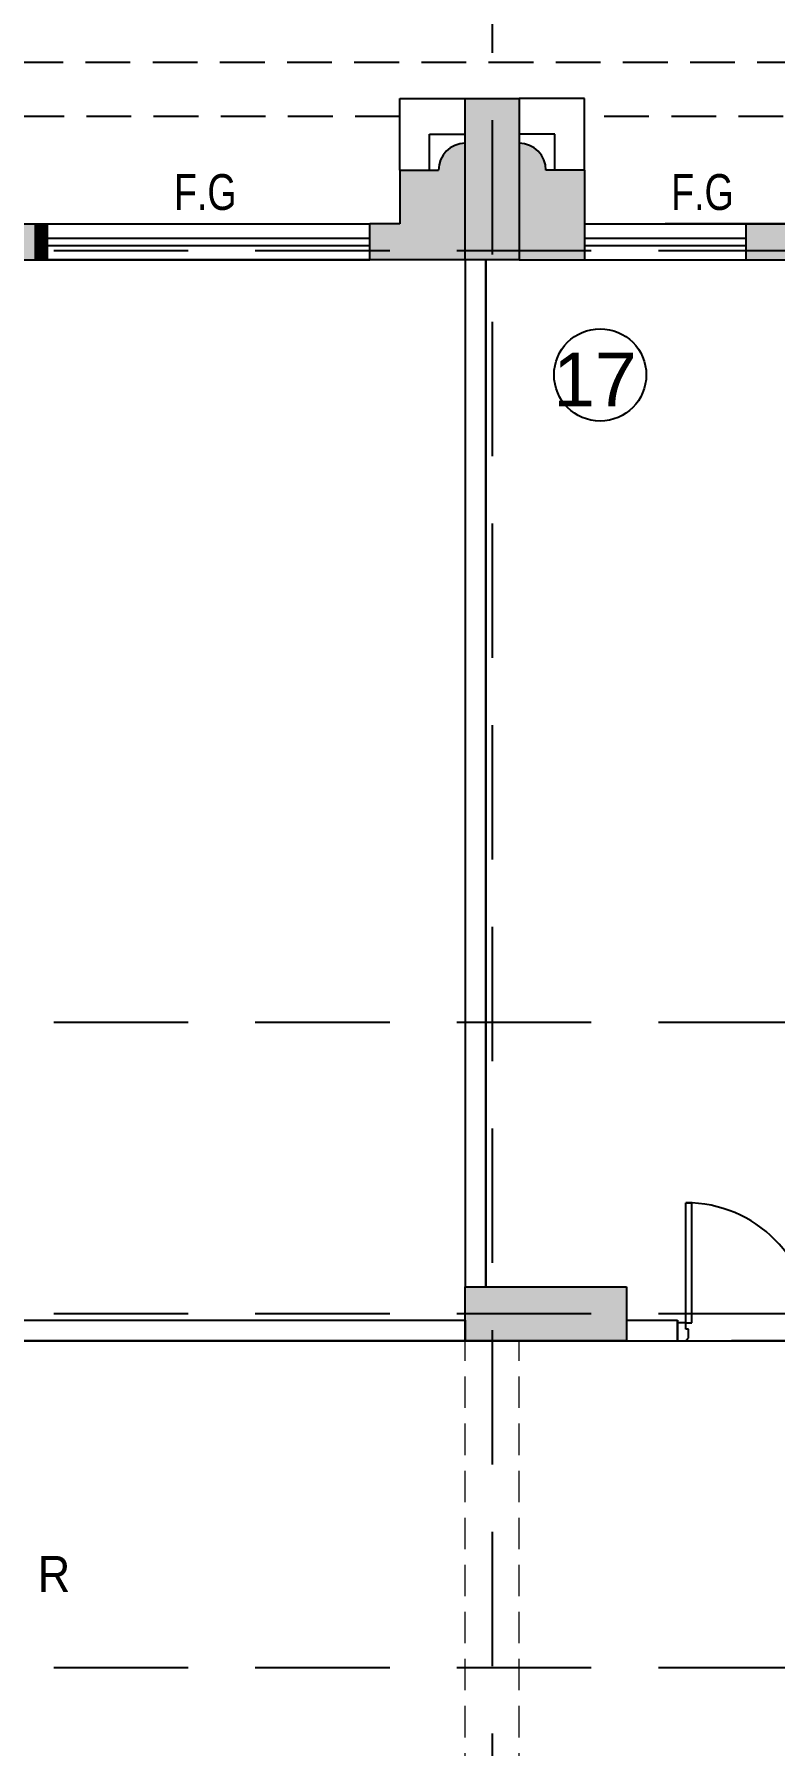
# Model space of a CAD drawing. Extents: x 11598203 to 11995143, y -3849975 to -3698974.
# Drawn here: x 11967593 to 11971727, y -3768511 to -3758963 of the extents above; entities that cross this region are included whole.
import ezdxf

# ---------------------------------------------------------------- set-up
doc = ezdxf.new("R2010")
doc.units = 0
doc.header["$MEASUREMENT"] = 0
doc.linetypes.add('DASHED', pattern=[0.75, 0.5, -0.25])
doc.linetypes.add('HIDDEN', pattern=[0.375, 0.25, -0.125])
doc.layers.get('0').update_dxf_attribs({"linetype": 'CONTINUOUS'})
for name, color, linetype in [('BEAM', 8, 'CONTINUOUS'), ('GRID LINES', 9, 'CONTINUOUS'), ('HATCH', 7, 'CONTINUOUS'), ('HS', 7, 'CONTINUOUS'), ('SECTION', 8, 'CONTINUOUS')]:
    doc.layers.add(name, color=color, linetype=linetype)
doc.styles.add('ARIAL', font='arial.ttf', dxfattribs={"width": 0.75})
doc.styles.get("Standard").update_dxf_attribs({"font": 'arial.ttf'})

# ---------------------------------------------------------------- blocks, each defined once
blk = doc.blocks.new('8TH FLOOR')
at = {"ltscale": 500}
for points in [[(-9564.999999688938, 49450.0008694143), (-9779.999999687076, 49450.00086941477, 0.4142135623743523), (-9929.999999685213, 49600.00086941477), (-9929.999999685213, 48949.99999993294), (-9329.999999985099, 48949.99999993248), (-9329.999999985099, 49149.99999993248), (-9564.999999687076, 49149.99999993294)], [(-6929.999999688938, 49600.00086941477, 0.4142135623842939), (-7079.999999688938, 49450.00086941477), (-7294.999999692664, 49450.00086941477), (-7294.999999692664, 49149.99999993248), (-7462.872535774484, 49149.99999993248), (-7462.872535774484, 48949.99999993248), (-6929.999999685213, 48949.99999993201)], [(-6264.999999692664, 49149.99999993201), (-6264.999999690801, 49450.0008694143), (-6479.999999690801, 49450.00086941477, 0.4142135623681792), (-6629.999999688938, 49600.00086941477), (-6629.999999688938, 48949.99999993201), (-6264.999999692664, 48949.99999993201)], [(-5364.999999692664, 49069.99999993294), (-5364.999999692664, 49149.99999993201), (-4981.50503981486, 49149.99999993201), (-4981.50503981486, 49069.99999993248), (-4981.50503981486, 49029.99999993294), (-4981.50503981486, 48949.99999993294), (-5364.999999692664, 48949.99999993294), (-5364.999999692664, 49029.99999993341)]]:
    blk.add_hatch(color=8, dxfattribs=at).paths.add_polyline_path(points)
at = {"layer": 'HATCH', "ltscale": 500}
h = blk.add_hatch(color=32, dxfattribs=at)
h.dxf.hatch_style = 1
h.paths.add_polyline_path([(-44309.99999993667, 10129.99999998417), (-44009.99999964237, 10129.99999998417), (-44009.99999964237, 9229.999999986961), (-44309.99999993667, 9229.999999986961)])
h.paths.add_polyline_path([(-6929.999999688938, 6229.99999998929), (-6629.999999688938, 6229.99999998929), (-6629.999999688938, 5251.73913045926), (-6929.999999688938, 5251.73913045926)])
h.paths.add_polyline_path([(-899.9999996982515, 6264.99999998929), (1.862645149230957e-09, 6264.99999998929), (1.862645149230957e-09, 5964.999999990221), (-899.9999996982515, 5964.999999990221)])
h.paths.add_polyline_path([(-31623.74347890913, -10479.99999998743), (-31023.74347890913, -10479.99999998743), (-31023.74347890913, -10779.9999999865), (-31623.74347890913, -10779.9999999865)])
h.paths.add_polyline_path([(-36804.99999965169, -13009.9999999837), (-36054.99999964982, -13009.9999999837), (-36054.99999964982, -13309.99999998324), (-36804.99999965169, -13309.99999998324)])
h.paths.add_polyline_path([(-26484.99999966472, 199.9999999990687), (-26184.99999996461, 199.9999999990687), (-26184.99999996461, -700.0008696326986), (-26484.99999966472, -700.0008696326986)])
h.paths.add_polyline_path([(-36354.99999994971, -17734.99913034542), (-36054.99999964982, -17734.99913034542), (-36054.99999964982, -18484.99999997485), (-36354.99999994971, -18484.99999997485)])
h.paths.add_polyline_path([(-4099.999999992549, 199.9999999995343), (-3499.999999992549, 200), (-3499.999999992549, -100), (-4099.999999992549, -100.0000000004657)])
h.paths.add_polyline_path([(-47739.99999963492, 18319.99999997579), (-46989.99999963678, 18319.99999997579), (-46989.99999963678, 18019.99999997439), (-47739.99999963492, 18019.99999997439)])
h.paths.add_polyline_path([(-47739.99999963492, 14789.99999997998), (-46839.99999963678, 14789.99999997998), (-46839.99999963678, 14489.99999997905), (-47739.99999963492, 14489.99999997905)])
h.paths.add_polyline_path([(-10758.26086936891, 299.9999999981374), (-9929.999999687076, 299.9999999981374), (-9929.999999687076, -9.313225746154785e-10), (-10758.26086936891, -9.313225746154785e-10)])
h.paths.add_polyline_path([(-36804.99999965169, -7679.999999991152), (-36054.99999964982, -7679.999999991152), (-36054.99999964982, -7979.999999990687), (-36804.99999965169, -7979.999999990687)])
h.paths.add_polyline_path([(-34514.99999965541, 900.0008696289733), (-34214.99999965355, 900.0008696289733), (-34214.99999965355, -9.313225746154785e-10), (-34514.99999965541, -9.313225746154785e-10)])
h.paths.add_polyline_path([(-40684.99999994412, 750.0008696299046), (-40384.99999964423, 750.0008696299046), (-40384.99999964423, -9.313225746154785e-10), (-40684.99999994412, -9.313225746154785e-10)])
h.paths.add_polyline_path([(-41009.99999964423, -25.00000000093132), (-40709.9999996461, -25.00000000093132), (-40709.9999996461, -775.0008696322329), (-41009.99999964423, -775.0008696322329)])
h.paths.add_polyline_path([(-47739.99999963492, 29189.99999996088), (-46989.99999963678, 29189.99999996088), (-46989.99999963678, 28889.99999995949), (-47739.99999963492, 28889.99999995949)])
h.paths.add_polyline_path([(-899.9999997001141, 29189.99999995902), (0, 29189.99999995902), (0, 28889.99999996042), (-899.9999997001141, 28889.99999996042)])
h.paths.add_polyline_path([(-47839.99999963678, 10129.99999998417), (-47539.99999993294, 10129.99999998417), (-47539.99999993294, 9229.99999998603), (-47839.99999963678, 9229.99999998603)])
h.paths.add_polyline_path([(-41009.99999964423, 750.0008696299046), (-40709.9999996461, 750.0008696299046), (-40709.9999996461, -9.313225746154785e-10), (-41009.99999964423, -9.313225746154785e-10)])
h.paths.add_polyline_path([(-999.9999999944121, 42919.99999993807), (-699.9999996963888, 42919.99999993807), (-699.9999996963888, 43898.26086947182), (-999.9999999944121, 43898.26086947182)])
h.paths.add_polyline_path([(-47739.99999963492, 21919.9999999702), (-46989.99999963678, 21919.9999999702), (-46989.99999963678, 21619.99999996973), (-47739.99999963492, 21619.99999996973)])
h.paths.add_polyline_path([(-19284.99999967404, 199.9999999990687), (-18984.9999996759, 199.9999999990687), (-18984.9999996759, -700.0008696326986), (-19284.99999967404, -700.0008696326986)])
h.paths.add_polyline_path([(-899.9999996982515, 49149.99999993155), (1.862645149230957e-09, 49149.99999993155), (1.862645149230957e-09, 48849.99999993294), (-899.9999996982515, 48849.99999993294)])
h.paths.add_polyline_path([(-899.9999997001141, 32789.9999999539), (0, 32789.9999999539), (0, 32489.9999999539), (-899.9999997001141, 32489.9999999539)])
h.paths.add_polyline_path([(-47739.99999963492, 25519.99999996601), (-46989.99999963678, 25519.99999996601), (-46989.99999963678, 25219.99999996461), (-47739.99999963492, 25219.99999996461)])
h.paths.add_polyline_path([(-15684.99999997579, 6229.999999991152), (-15384.99999967776, 6229.999999991152), (-15384.99999967776, 5329.999130359385), (-15684.99999997579, 5329.999130359385)])
h.paths.add_polyline_path([(-899.9999996982515, 25519.99999996414), (1.862645149230957e-09, 25519.99999996414), (1.862645149230957e-09, 25219.99999996461), (-899.9999996982515, 25219.99999996461)])
h.paths.add_polyline_path([(-39509.99999964796, -13009.9999999837), (-38759.99999964796, -13009.9999999837), (-38759.99999964796, -13309.99999998324), (-39509.99999964796, -13309.99999998324)])
h.paths.add_polyline_path([(-42694.99999964237, 39919.99999994319), (-42394.99999994226, 39919.99999994319), (-42394.99999994226, 39319.99913031235), (-42694.99999964237, 39319.99913031235)])
h.paths.add_polyline_path([(-47739.99999959394, 39919.99999994319), (-46839.99999963678, 39919.99999994319), (-46839.99999963678, 39619.99999994365), (-47739.99999959394, 39619.99999994365)])
h.paths.add_polyline_path([(-899.9999996963888, 39919.99999994319), (-99.99999999813735, 39919.99999994319), (-99.99999999813735, 39619.99999994319), (-899.9999996963888, 39619.99999994319)])
h.paths.add_polyline_path([(-4099.999999992549, 11189.99999998277), (-3401.09994309023, 11189.99999998277), (-3401.09994309023, 10889.99999998463), (-4099.999999992549, 10889.99999998463)])
h.paths.add_polyline_path([(-31623.74347890913, -7729.999999990687), (-31023.74347890913, -7729.999999990687), (-31023.74347890913, -8029.999999990221), (-31623.74347890913, -8029.999999990221)])
h.paths.add_polyline_path([(-44759.99999963865, -18184.99999997532), (-44009.99999964237, -18184.99999997532), (-44009.99999964237, -18484.99999997485), (-44759.99999963865, -18484.99999997485)])
h.paths.add_polyline_path([(-6929.999999690801, 299.9999999981374), (-6101.739130310714, 299.9999999981374), (-6101.739130310714, -9.313225746154785e-10), (-6929.999999690801, -9.313225746154785e-10)])
h.paths.add_polyline_path([(-899.9999996982515, 18319.99999997392), (1.862645149230957e-09, 18319.99999997392), (1.862645149230957e-09, 18019.99999997439), (-899.9999996982515, 18019.99999997439)])
h.paths.add_polyline_path([(-48040.00086926669, -18184.99999997532), (-47289.99999993481, -18184.99999997532), (-47289.99999993481, -18484.99999997485), (-48040.00086926669, -18484.99999997485)])
h.paths.add_polyline_path([(-42694.99999964237, 43520.00086956983), (-42394.99999994226, 43520.00086956983), (-42394.99999994226, 42919.99999993946), (-42694.99999964237, 42919.99999993946)])
h.paths.add_polyline_path([(-39509.99999964796, -10529.99999998696), (-38759.99999964796, -10529.99999998696), (-38759.99999964796, -10829.9999999865), (-39509.99999964796, -10829.9999999865)])
h.paths.add_polyline_path([(-42369.99999934621, 43520.00086956983), (-42069.99999964237, 43520.00086956983), (-42069.99999964237, 42919.99999993946), (-42369.99999934621, 42919.99999993946)])
h.paths.add_polyline_path([(-39509.99999964796, -7679.999999991152), (-38759.99999964796, -7679.999999991152), (-38759.99999964796, -7979.999999990687), (-39509.99999964796, -7979.999999990687)])
h.paths.add_polyline_path([(-46359.99999963865, 43820.00086941989), (-46059.99999993853, 43820.00086941989), (-46059.99999993853, 42919.99999993807), (-46359.99999963865, 42919.99999993807)])
h.paths.add_polyline_path([(-899.9999997038394, 299.9999999981374), (0, 299.9999999981374), (0, -4.656612873077393e-10), (-899.9999997038394, -4.656612873077393e-10)])
h.paths.add_polyline_path([(-28249.9999999553, 51450.00086941058), (-27950.00000025518, 51450.00086941058), (-27950.00000025518, 50549.99999992875), (-28249.9999999553, 50549.99999992875)])
h.paths.add_polyline_path([(-22219.99999996834, 51450.00086941198), (-21920.00000026822, 51450.00086941198), (-21920.00000026822, 50549.99999993015), (-22219.99999996834, 50549.99999993015)])
h.paths.add_polyline_path([(-44309.99999993667, 750.0008696299046), (-44009.99999964237, 750.0008696299046), (-44009.99999964237, -9.313225746154785e-10), (-44309.99999993667, -9.313225746154785e-10)])
h.paths.add_polyline_path([(-42369.99999934621, 39919.99999994319), (-42069.99999964237, 39919.99999994319), (-42069.99999964237, 39319.99913031235), (-42369.99999934621, 39319.99913031235)])
h.paths.add_polyline_path([(-31549.99999965541, 51450.00086941151), (-31249.9999999553, 51450.00086941151), (-31249.9999999553, 50549.99999992969), (-31549.99999965541, 50549.99999992969)])
h.paths.add_polyline_path([(-46359.99999963865, 49700.00086941384), (-46059.99999993481, 49700.00086941384), (-46059.99999993481, 48949.99999993155), (-46359.99999963865, 48949.99999993155)])
h.paths.add_polyline_path([(-42694.99999964237, 36319.99999994878), (-42394.99999994226, 36319.99999994878), (-42394.99999994226, 35719.99913031748), (-42694.99999964237, 35719.99913031748)])
h.paths.add_polyline_path([(-42369.99999934621, 35719.99913031748), (-42069.99999964237, 35719.99913031748), (-42069.99999964237, 36319.99999994785), (-42369.99999934621, 36319.99999994785)])
h.paths.add_polyline_path([(-44309.99999993667, 15239.99999997811), (-44009.99999964237, 15239.99999997811), (-44009.99999964237, 14489.99999997998), (-44309.99999993667, 14489.99999997998)])
h.paths.add_polyline_path([(-42694.99999964237, 49700.00086941384), (-42394.99999993853, 49700.00086941384), (-42394.99999993853, 48949.99999993155), (-42694.99999964237, 48949.99999993155)])
h.paths.add_polyline_path([(-44760.00086956844, -25.00000000093132), (-44009.99999964237, -25.00000000093132), (-44009.99999964237, -325.0000000004657), (-44760.00086956844, -325.0000000004657)])
h.paths.add_polyline_path([(-15684.99999997765, 199.9999999990687), (-15384.99999967963, 199.9999999990687), (-15384.99999967963, -700.0008696326986), (-15684.99999997765, -700.0008696326986)])
h.paths.add_polyline_path([(-39509.99999964796, -5199.999999994412), (-38759.99999964796, -5199.999999994412), (-38759.99999964796, -5499.999999993946), (-39509.99999964796, -5499.999999993946)])
h.paths.add_polyline_path([(-44309.99999993667, 6229.999999989755), (-44009.99999964237, 6229.999999989755), (-44009.99999964237, 5479.999130359851), (-44309.99999993667, 5479.999130359851)])
h.paths.add_polyline_path([(-36354.99999994971, -25.00000000093132), (-36054.99999964982, -25.00000000093132), (-36054.99999964982, -775.0008696322329), (-36354.99999994971, -775.0008696322329)])
h.paths.add_polyline_path([(-22884.99999967031, 199.9999999990687), (-22584.99999967031, 199.9999999990687), (-22584.99999967031, -700.0008696326986), (-22884.99999967031, -700.0008696326986)])
h.paths.add_polyline_path([(-899.9999997001141, 36319.99999994785), (1.862645149230957e-09, 36319.99999994785), (1.862645149230957e-09, 36019.99999994831), (-899.9999997001141, 36019.99999994831)])
h.paths.add_polyline_path([(-47739.99999963492, 32789.99999995483), (-46989.99999963678, 32789.99999995483), (-46989.99999963678, 32489.99999995437), (-47739.99999963492, 32489.99999995437)])
h.paths.add_polyline_path([(-6929.999999690801, -25.00000000093132), (-6329.999130060896, -25.00000000093132), (-6329.999130060896, -325.0000000004657), (-6929.999999690801, -325.0000000004657)])
h.paths.add_polyline_path([(-41009.99999964423, -17734.99913034542), (-40709.9999996461, -17734.99913034542), (-40709.9999996461, -18484.99999997485), (-41009.99999964423, -18484.99999997485)])
h.paths.add_polyline_path([(-36804.99999965169, -5199.999999994412), (-36054.99999964982, -5199.999999994412), (-36054.99999964982, -5499.999999993015), (-36804.99999965169, -5499.999999993015)])
h.paths.add_polyline_path([(-48015.00043445081, -25.00000000093132), (-47264.99956511892, -25.00000000093132), (-47264.99956511892, -325.0000000004657), (-48015.00043445081, -325.0000000004657)])
h.paths.add_polyline_path([(-10530.000869615, -25.00000000093132), (-9929.999999687076, -25.00000000093132), (-9929.999999687076, -325.0000000004657), (-10530.000869615, -325.0000000004657)])
h.paths.add_polyline_path([(-46839.99999963678, 36319.99999994878), (-47739.99999929406, 36319.99999994878), (-47739.99999929406, 36019.99999994971), (-46839.99999963678, 36019.99999994971)])
h.paths.add_polyline_path([(-34514.99999965541, 6229.999999991152), (-34214.99999965169, 6229.999999991152), (-34214.99999965169, 5329.999130359851), (-34514.99999965541, 5329.999130359851)])
h.paths.add_polyline_path([(-30084.999999661, 199.9999999990687), (-29784.99999965914, 199.9999999990687), (-29784.99999965914, -700.0008696326986), (-30084.999999661, -700.0008696326986)])
h.paths.add_polyline_path([(-36804.99999965169, -10529.99999998696), (-36054.99999964982, -10529.99999998696), (-36054.99999964982, -10829.9999999865), (-36804.99999965169, -10829.9999999865)])
h.paths.add_polyline_path([(-10229.99999998137, 6229.99999998929), (-9929.999999685213, 6229.99999998929), (-9929.999999685213, 5329.999130359385), (-10229.99999998137, 5329.999130359385)])
h.paths.add_polyline_path([(-899.9999997001141, 14789.99999997811), (0, 14789.99999997811), (0, 14489.99999997905), (-899.9999997001141, 14489.99999997905)])
h.paths.add_polyline_path([(-899.9999996982515, 9529.999999985565), (78.26086968556046, 9529.999999985565), (78.26086968556046, 9229.99999998603), (-899.9999996982515, 9229.99999998603)])
h.paths.add_polyline_path([(-39939.99999964423, 49850.00086956192), (-39639.99999964796, 49850.00086956192), (-39639.99999964796, 48949.99999993155), (-39939.99999964423, 48949.99999993155)])
edge = h.paths.add_edge_path()
edge.add_line((-19434.99999996834, 49850.00086941803), (-19434.99999996834, 48949.99999993201))
edge.add_line((-6929.999999690801, 9229.99999998603), (-5951.739130010828, 9229.99999998603))
edge.add_line((-41009.99999964423, 15239.99999997811), (-41009.99999964423, 14489.99999997905))
edge.add_line((-19134.99999967404, 42919.99999993946), (-19134.99999967217, 43820.00086941989))
edge.add_line((-40709.9999996461, 5479.999130359851), (-40709.9999996461, 6229.999999989755))
edge.add_line((-40684.99999994412, 6229.999999989755), (-40684.99999994412, 5479.999130359851))
h.paths.add_polyline_path([(-22219.99999967217, 9529.999999986496), (-21319.99913033843, 9529.999999986496), (-21319.99913033843, 9229.99999998603), (-22219.99999967217, 9229.99999998603)])
h.paths.add_polyline_path([(-37579.99999994598, 10129.99999998417), (-37279.99999964982, 10129.99999998417), (-37279.99999964982, 9230.000000179745), (-37579.99999994598, 9230.000000179745)])
h.paths.add_polyline_path([(-40684.99999994412, 9979.999999985565), (-40384.99999964423, 9979.999999985565), (-40384.99999964423, 9229.99999998603), (-40684.99999994412, 9229.99999998603)])
h.paths.add_polyline_path([(-40684.99999994412, 6229.999999989755), (-40384.99999964423, 6229.999999989755), (-40384.99999964423, 5479.999130359851), (-40684.99999994412, 5479.999130359851)])
h.paths.add_polyline_path([(-32228.26086933725, 9529.999999985565), (-31249.99999995343, 9529.999999985565), (-31249.99999995343, 9229.99999998603), (-32228.26086933725, 9229.99999998603)])
h.paths.add_polyline_path([(-30424.13043435104, 6229.999999990687), (-29445.86956496723, 6229.999999990687), (-29445.86956496723, 5929.999999990221), (-30424.13043435104, 5929.999999990221)])
h.paths.add_polyline_path([(-16860.00086900964, 9529.999999985565), (-15959.9999996759, 9529.999999985565), (-15959.9999996759, 9229.99999998603), (-16860.00086900964, 9229.99999998603)])
h.paths.add_polyline_path([(-28249.99999995902, 9529.999999986496), (-27271.73913027905, 9529.999999986496), (-27271.73913027905, 9229.99999998603), (-28249.99999995902, 9229.99999998603)])
h.paths.add_polyline_path([(-10830.00086931512, 9529.999999985565), (-9929.999999685213, 9529.999999985565), (-9929.999999685213, 9229.99999998603), (-10830.00086931512, 9229.99999998603)])
h.paths.add_polyline_path([(-41009.99999964423, 9979.999999985565), (-40709.9999996461, 9979.999999985565), (-40709.9999996461, 9229.99999998603), (-41009.99999964423, 9229.99999998603)])
h.paths.add_polyline_path([(-41009.99999964423, 6229.999999989755), (-40709.9999996461, 6229.999999989755), (-40709.9999996461, 5479.999130359851), (-41009.99999964423, 5479.999130359851)])
h.paths.add_polyline_path([(-16860.00086900964, 36319.99999994785), (-15959.9999996759, 36319.99999994785), (-15959.9999996759, 36019.99999994878), (-16860.00086900964, 36019.99999994878)], flags=16)
h.paths.add_polyline_path([(-22219.99999967217, 43520.00086956937), (-21919.99999967031, 43520.00086956937), (-21919.99999967031, 42919.9999999404), (-22219.99999967217, 42919.9999999404)], flags=16)
h.paths.add_polyline_path([(-22219.99999967217, 29189.99999995902), (-21319.99913033657, 29189.99999995902), (-21319.99913033657, 28889.99999995949), (-22219.99999967217, 28889.99999995949)], flags=16)
h.paths.add_polyline_path([(-25449.99999966286, 45379.9999999362), (-24849.99913003296, 45379.9999999362), (-24849.99913003296, 45079.99999993667), (-25449.99999966286, 45079.99999993667)], flags=16)
h.paths.add_polyline_path([(-25449.999999661, 43219.99999993946), (-24849.99913003296, 43219.99999993946), (-24849.99913003296, 42919.99999993993), (-25449.999999661, 42919.99999993993)], flags=16)
h.paths.add_polyline_path([(-16860.00086901151, 14789.99999997811), (-15959.9999996759, 14789.99999997811), (-15959.9999996759, 14489.99999997998), (-16860.00086901151, 14489.99999997998)], flags=16)
h.paths.add_polyline_path([(-41009.99999964423, 15239.99999997811), (-40709.9999996461, 15239.99999997811), (-40709.9999996461, 14489.99999997905), (-41009.99999964423, 14489.99999997905)], flags=16)
h.paths.add_polyline_path([(-31249.99999994598, 25219.99999994226), (-32150.00086928345, 25219.99999994226), (-32150.00086928345, 25519.99999996321), (-31249.99999994598, 25519.99999996321)], flags=16)
h.paths.add_polyline_path([(-38180.00086927973, 18319.99999997392), (-37279.99999965169, 18319.99999997392), (-37279.99999965169, 18019.99999997439), (-38180.00086927973, 18019.99999997439)], flags=16)
h.paths.add_polyline_path([(-31549.99999965355, 15089.99999997765), (-31249.99999995716, 15089.99999997765), (-31249.99999995716, 14189.99999997951), (-31549.99999965355, 14189.99999997951)], flags=16)
h.paths.add_polyline_path([(-38180.00086927973, 14789.99999997811), (-37279.99999965169, 14789.99999997811), (-37279.99999965169, 14489.99999997905), (-38180.00086927973, 14489.99999997905)], flags=16)
h.paths.add_polyline_path([(-22219.99999967217, 18319.99999997392), (-21319.99913033843, 18319.99999997392), (-21319.99913033843, 18019.99999997439), (-22219.99999967217, 18019.99999997439)], flags=16)
h.paths.add_polyline_path([(-40684.99999994412, 15239.99999997811), (-40384.99999964423, 15239.99999997811), (-40384.99999964423, 14489.99999997905), (-40684.99999994412, 14489.99999997905)], flags=16)
h.paths.add_polyline_path([(-38180.00086927973, 21919.99999996927), (-37279.99999965169, 21919.99999996927), (-37279.99999965169, 21619.99999996973), (-38180.00086927973, 21619.99999996973)], flags=16)
h.paths.add_polyline_path([(-16860.00086900778, 32789.9999999539), (-15959.9999996759, 32789.9999999539), (-15959.9999996759, 32489.99999995437), (-16860.00086900778, 32489.99999995437)], flags=16)
h.paths.add_polyline_path([(-16860.00086900964, 21919.99999996927), (-15959.9999996759, 21919.99999996927), (-15959.9999996759, 21619.99999996973), (-16860.00086900964, 21619.99999996973)], flags=16)
h.paths.add_polyline_path([(-16860.00086901151, 25519.99999996508), (-15959.99999967776, 25519.99999996508), (-15959.99999967776, 25219.99999996414), (-16860.00086901151, 25219.99999996414)], flags=16)
h.paths.add_polyline_path([(-13359.99999968149, 11189.99999998324), (-12759.99999968335, 11189.99999998324), (-12759.99999968335, 10889.99999998324), (-13359.99999968149, 10889.99999998324)], flags=16)
h.paths.add_polyline_path([(-6929.999999690801, 29189.99999995902), (-6029.999130355194, 29189.99999995902), (-6029.999130355194, 28889.99999995949), (-6929.999999690801, 28889.99999995949)], flags=16)
h.paths.add_polyline_path([(-10830.00086931698, 29189.99999995902), (-9929.999999685213, 29189.99999995902), (-9929.999999685213, 28889.99999995949), (-10830.00086931698, 28889.99999995949)], flags=16)
h.paths.add_polyline_path([(-28249.99999995716, 22219.99999996834), (-27949.999999661, 22219.99999996834), (-27949.999999661, 21319.99999997066), (-28249.99999995716, 21319.99999997066)], flags=16)
h.paths.add_polyline_path([(-22219.99999967031, 21919.99999996927), (-21319.99913033657, 21919.99999996927), (-21319.99913033657, 21619.99999996973), (-22219.99999967031, 21619.99999996973)], flags=16)
h.paths.add_polyline_path([(-6929.999999690801, 9529.999999985565), (-5951.739130010828, 9529.999999985565), (-5951.739130010828, 9229.99999998603), (-6929.999999690801, 9229.99999998603)], flags=16)
h.paths.add_polyline_path([(-31549.99999965541, 22219.99999996787), (-31249.9999999553, 22219.99999996787), (-31249.9999999553, 21319.99999997066), (-31549.99999965541, 21319.99999997066)], flags=16)
h.paths.add_polyline_path([(-10229.99999998324, 22219.99999996787), (-9929.999999685213, 22219.99999996787), (-9929.999999685213, 21319.9999999702), (-10229.99999998324, 21319.9999999702)], flags=16)
h.paths.add_polyline_path([(-28249.99999995902, 29189.99999995949), (-27349.99913002923, 29189.99999995949), (-27349.99913002923, 28889.99999995902), (-28249.99999995902, 28889.99999995902)], flags=16)
h.paths.add_polyline_path([(-15132.49999967963, 43219.999999939), (-14232.49999967963, 43219.999999939), (-14232.49999967963, 42919.99999993993), (-15132.49999967963, 42919.99999993993)], flags=16)
h.paths.add_polyline_path([(-10829.9999999851, 43219.999999939), (-9929.999999685213, 43219.999999939), (-9929.999999685213, 42919.99999993946), (-10829.9999999851, 42919.99999993946)], flags=16)
h.paths.add_polyline_path([(-6929.999999688938, 43219.999999939), (-6029.999999688938, 43219.999999939), (-6029.999999688938, 42919.99999993434), (-6929.999999688938, 42919.99999993434)], flags=16)
h.paths.add_polyline_path([(-22219.99999967031, 25519.99999996414), (-21319.99913033657, 25519.99999996414), (-21319.99913033657, 25219.99999996414), (-22219.99999967031, 25219.99999996414)], flags=16)
h.paths.add_polyline_path([(-28249.99999995902, 25519.99999996554), (-27349.99913003109, 25519.99999996554), (-27349.99913003109, 25219.99999996508), (-28249.99999995902, 25219.99999996508)], flags=16)
h.paths.add_polyline_path([(-34679.99999965355, 11189.99999998417), (-34079.99999995157, 11189.99999998417), (-34079.99999995157, 10889.99999998417), (-34679.99999965355, 10889.99999998417)], flags=16)
h.paths.add_polyline_path([(-22219.99999996834, 36319.99999994691), (-21319.99913033471, 36319.99999994691), (-21319.99913033471, 36019.99999994878), (-22219.99999996834, 36019.99999994878)], flags=16)
h.paths.add_polyline_path([(-38180.00086927973, 25519.99999996414), (-37279.99999965169, 25519.99999996414), (-37279.99999965169, 25219.99999996461), (-38180.00086927973, 25219.99999996461)], flags=16)
h.paths.add_polyline_path([(-6929.999999688938, 25519.99999996414), (-6029.999130355194, 25519.99999996414), (-6029.999130355194, 25219.99999996461), (-6929.999999688938, 25219.99999996461)], flags=16)
h.paths.add_polyline_path([(-10830.00086931512, 25519.99999996414), (-9929.999999687076, 25519.99999996414), (-9929.999999687076, 25219.99999996461), (-10830.00086931512, 25219.99999996461)], flags=16)
h.paths.add_polyline_path([(-6929.999999688938, 22219.9999999688), (-6629.999999690801, 22219.9999999688), (-6629.999999690801, 21319.9999999702), (-6929.999999688938, 21319.9999999702)], flags=16)
h.paths.add_polyline_path([(-28249.99999995902, 18619.99997908762), (-27949.99999966286, 18619.99997908762), (-27949.99999966286, 17719.99999997485), (-28249.99999995902, 17719.99999997485)], flags=16)
h.paths.add_polyline_path([(-6929.999999687076, 15089.99999997718), (-6629.999999688938, 15089.99999997718), (-6629.999999688938, 14189.99999997951), (-6929.999999687076, 14189.99999997951)], flags=16)
h.paths.add_polyline_path([(-22219.99999967031, 32789.99999995437), (-21319.99913033657, 32789.99999995437), (-21319.99913033657, 32489.99999995437), (-22219.99999967031, 32489.99999995437)], flags=16)
h.paths.add_polyline_path([(-10229.99999998324, 33089.99999995343), (-9929.999999685213, 33089.99999995343), (-9929.999999685213, 32189.9999999553), (-10229.99999998324, 32189.9999999553)], flags=16)
h.paths.add_polyline_path([(-6929.999999688938, 33089.99999995343), (-6629.999999688938, 33089.99999995343), (-6629.999999688938, 32189.9999999553), (-6929.999999688938, 32189.9999999553)], flags=16)
h.paths.add_polyline_path([(-32150.00086928532, 29189.99999995856), (-31249.9999999553, 29189.99999995856), (-31249.9999999553, 28889.99999995949), (-32150.00086928532, 28889.99999995949)], flags=16)
h.paths.add_polyline_path([(-16860.00086900964, 29189.99999995902), (-15959.9999996759, 29189.99999995902), (-15959.9999996759, 28888.46057634568), (-16860.00086900964, 28888.46057634568)], flags=16)
h.paths.add_polyline_path([(-38180.00086927973, 29189.99999995902), (-37279.99999965169, 29189.99999995902), (-37279.99999965169, 28889.99999995949), (-38180.00086927973, 28889.99999995949)], flags=16)
h.paths.add_polyline_path([(-23224.13043435849, 6229.999999991152), (-22245.86956527643, 6229.999999991152), (-22245.86956527643, 5929.999999989755), (-23224.13043435849, 5929.999999989755)], flags=16)
h.paths.add_polyline_path([(-31549.99999965727, 18619.99999997392), (-31249.99999995716, 18619.99999997392), (-31249.99999995716, 17719.99999997532), (-31549.99999965727, 17719.99999997532)], flags=16)
h.paths.add_polyline_path([(-35694.99999965169, 48949.99999993155), (-35394.99999994785, 48949.99999993155), (-35394.99999994785, 49750.00086956238), (-35694.99999965169, 49750.00086956238)], flags=16)
h.paths.add_polyline_path([(-6929.999999688938, 36619.99999994924), (-6629.999999688938, 36619.99999994924), (-6629.999999688938, 35719.99999994924), (-6929.999999688938, 35719.99999994924)], flags=16)
h.paths.add_polyline_path([(-31549.99999965727, 45980.00086941849), (-31249.99999995716, 45980.00086941849), (-31249.99999995716, 45079.99999993667), (-31549.99999965727, 45079.99999993667)], flags=16)
h.paths.add_polyline_path([(-16860.00086901151, 39919.99999994365), (-15959.9999996759, 39919.99999994365), (-15959.9999996759, 39619.99999994365), (-16860.00086901151, 39619.99999994365)], flags=16)
h.paths.add_polyline_path([(-22219.99999967031, 45980.00086941803), (-21919.9999999702, 45980.00086941803), (-21919.9999999702, 45079.9999999362), (-22219.99999967031, 45079.9999999362)], flags=16)
h.paths.add_polyline_path([(-35694.99999965169, 43820.00086942129), (-35394.99999995157, 43820.00086942129), (-35394.99999995157, 42919.99999993946), (-35694.99999965169, 42919.99999993946)], flags=16)
h.paths.add_polyline_path([(-19434.99999967217, 43820.00086941989), (-19134.99999997206, 43820.00086941989), (-19135.00000026636, 42919.99999991478), (-19434.99999996647, 42919.99999991478)], flags=16)
h.paths.add_polyline_path([(-38180.00086927973, 39919.99999994319), (-37279.99999965169, 39919.99999994319), (-37279.99999965169, 39619.99999994319), (-38180.00086927973, 39619.99999994319)], flags=16)
h.paths.add_polyline_path([(-28249.99999995716, 39919.99999994319), (-27271.73913027905, 39919.99999994319), (-27271.73913027905, 39619.99999994365), (-28249.99999995716, 39619.99999994365)], flags=16)
h.paths.add_polyline_path([(-39939.99999964423, 43820.00086942082), (-39639.99999994412, 43820.00086942082), (-39639.99999994412, 42919.999999939), (-39939.99999964423, 42919.999999939)], flags=16)
h.paths.add_polyline_path([(-10229.9999999851, 49850.00086941384), (-9930.000000284985, 49850.00086941384), (-9930.000000284985, 48949.99999993201), (-10229.9999999851, 48949.99999993201)], flags=16)
h.paths.add_polyline_path([(-31549.99999965541, 43820.00086942129), (-31249.9999999553, 43820.00086942129), (-31249.9999999553, 42919.99999993946), (-31549.99999965541, 42919.99999993946)], flags=16)
h.paths.add_polyline_path([(-14832.49999997765, 49850.00086941384), (-14532.50000027753, 49850.00086941384), (-14532.50000027753, 48949.99999993201), (-14832.49999997765, 48949.99999993201)], flags=16)
h.paths.add_polyline_path([(-6929.999999688938, 39919.99999994319), (-6029.999130355194, 39919.99999994319), (-6029.999130355194, 39619.99999994365), (-6929.999999688938, 39619.99999994365)], flags=16)
h.paths.add_polyline_path([(-31549.99999965541, 33089.99999995343), (-31249.99999995716, 33089.99999995343), (-31249.99999995716, 32189.99999995483), (-31549.99999965541, 32189.99999995483)], flags=16)
h.paths.add_polyline_path([(-38180.00086927973, 36319.99999994971), (-37279.99999965169, 36319.99999994971), (-37279.99999965169, 36019.99999994878), (-38180.00086927973, 36019.99999994878)], flags=16)
h.paths.add_polyline_path([(-19434.99999996834, 49850.00086941803), (-19135.00000026822, 49850.00086941803), (-19135.00000026822, 48949.9999999362), (-19434.99999996834, 48949.9999999362)], flags=16)
h.paths.add_polyline_path([(-10830.00086932816, 39919.99999994319), (-9929.99999966845, 39919.99999994319), (-9929.999999657273, 39619.99999994319), (-10830.00086931698, 39619.99999994319)], flags=16)
h.paths.add_polyline_path([(-6929.999999687076, 49850.00086941384), (-6629.999999986961, 49850.00086941384), (-6629.999999986961, 48949.99999993201), (-6929.999999687076, 48949.99999993201)], flags=16)
h.paths.add_polyline_path([(-19624.1304346621, 6229.999999989755), (-18645.86956498213, 6229.999999989755), (-18645.86956498213, 5929.999999990687), (-19624.1304346621, 5929.999999990687)], flags=16)
h.paths.add_polyline_path([(-22219.99999967031, 39919.99999994319), (-21319.99913033657, 39919.99999994319), (-21319.99913033657, 39619.99999994365), (-22219.99999967031, 39619.99999994365)], flags=16)
h.paths.add_polyline_path([(-22219.99999996834, 14789.99999997905), (-21319.99913033843, 14789.99999997905), (-21319.99913033843, 14489.99999997905), (-22219.99999996834, 14489.99999997905)], flags=16)
h.paths.add_polyline_path([(-28249.99999995716, 36619.99999994924), (-27949.99999965914, 36619.99999994924), (-27949.99999965914, 35719.99999994924), (-28249.99999995716, 35719.99999994924)], flags=16)
h.paths.add_polyline_path([(-16860.00086900964, 18319.99999997392), (-15959.9999996759, 18319.99999997392), (-15959.9999996759, 18019.99999997439), (-16860.00086900964, 18019.99999997439)], flags=16)
h.paths.add_polyline_path([(-31549.99999965541, 35719.99999994924), (-31249.99999996088, 35719.99999994924), (-31249.99999996088, 36617.57461917354), (-31549.99999965541, 36617.57461917354)], flags=16)
h.paths.add_polyline_path([(-10229.9999999851, 18619.99999997346), (-9929.999999687076, 18619.99999997346), (-9929.999999687076, 17719.99999997579), (-10229.9999999851, 17719.99999997579)], flags=16)
h.paths.add_polyline_path([(-28249.99999995716, 15089.99999997765), (-27949.999999661, 15089.99999997765), (-27949.999999661, 14189.99999997951), (-28249.99999995716, 14189.99999997951)], flags=16)
h.paths.add_polyline_path([(-6929.999999690801, 18619.99999997346), (-6629.999999690801, 18619.99999997346), (-6629.999999690801, 17719.99999997485), (-6929.999999690801, 17719.99999997485)], flags=16)
h.paths.add_polyline_path([(-32228.26086933538, 39919.99999994319), (-31249.9999999553, 39919.99999994319), (-31249.9999999553, 39619.99999994319), (-32228.26086933538, 39619.99999994319)], flags=16)
h.paths.add_polyline_path([(-10229.99999998324, 15089.99999997811), (-9929.999999687076, 15089.99999997811), (-9929.999999687076, 14189.99999997951), (-10229.99999998324, 14189.99999997951)], flags=16)
h.paths.add_polyline_path([(-28249.99999995716, 33089.99999995343), (-27949.999999661, 33089.99999995343), (-27949.999999661, 32189.99999995483), (-28249.99999995716, 32189.99999995483)], flags=16)
h.paths.add_polyline_path([(-38180.00086927973, 32789.9999999539), (-37279.99999994785, 32789.9999999539), (-37279.99999994785, 32489.99999995437), (-38180.00086927973, 32489.99999995437)], flags=16)
h.paths.add_polyline_path([(-10229.99999998324, 36619.99999994924), (-9929.999999685213, 36619.99999994924), (-9929.999999685213, 35719.99999994971), (-10229.99999998324, 35719.99999994971)], flags=16)
at = {"layer": 'HS', "lineweight": -3, "ltscale": 500}
h = blk.add_hatch(dxfattribs=at)
h.set_pattern_fill('ANSI31', color=8)
h.set_pattern_definition([(45, (-10893295.24791181, 3611172.963597336), (-0.08838834764831845, 0.08838834764831845), [])])
h.paths.add_polyline_path([(-9329.999999985099, 49149.99999993201), (-9329.999999985099, 48949.99999993248), (-9262.872535774484, 48949.99999993248), (-9262.872535774484, 49149.99999993201)])
at = {"color": 8, "linetype": 'DASHED', "lineweight": 25, "ltscale": 500}
for p, q in [((200.0000002998859, 50049.99999993108), (-22019.99999996834, 50049.99999993108)), ((-7294.999999692664, 49749.99999993155), (-9564.999999688938, 49749.99999993155)), ((-7294.999999692664, 49450.00086941477), (-7294.999999692664, 49749.99999993155)), ((-4029.999999696389, 49749.99999993155), (-6264.999999692664, 49749.99999993155)), ((-6264.999999692664, 49450.00086941477), (-6264.999999692664, 49749.99999993155))]:
    blk.add_line(p, q, dxfattribs=at)
at = {"color": 8, "lineweight": 25}
for p, q in [((-7294.999999692664, 49450.00086941477), (-7294.999999692664, 49850.00086956285)), ((-7294.999999692664, 49850.00086956285), (-6929.999999690801, 49850.00086956285)), ((-6264.999999692664, 49850.00086956285), (-6629.999999690801, 49850.00086956285)), ((-6264.999999692664, 49450.00086941477), (-6264.999999692664, 49850.00086956285)), ((-7129.999999690801, 49450.00086941477), (-7129.999999690801, 49650.00086956238)), ((-7129.999999690801, 49650.00086956238), (-6929.999999690801, 49650.00086956238)), ((-6429.999999692664, 49650.00086956238), (-6629.999999690801, 49650.00086956238)), ((-6429.999999692664, 49450.00086941477), (-6429.999999692664, 49650.00086956238)), ((-7294.999999692664, 49450.00086941477), (-7079.999999988824, 49450.00086941477)), ((-7294.999999692664, 49450.00086941477), (-7294.999999692664, 49149.99999993248)), ((-6264.999999692664, 49450.00086941477), (-6479.999999988824, 49450.00086941477)), ((-6264.999999692664, 49450.00086941477), (-6264.999999692664, 49149.99999993248)), ((-9564.999999688938, 49149.99999993248), (-9329.999999985099, 49149.99999993248)), ((-9329.999999985099, 48949.99999993248), (-9329.999999985099, 49149.99999993201)), ((-9329.999999985099, 49149.99999993201), (-7462.872535774484, 49149.99999993201)), ((-7294.999999692664, 49149.99999993248), (-7462.872535178438, 49149.99999993248)), ((-7462.872535774484, 48949.99999993248), (-7462.872535774484, 49149.99999993201)), ((-6264.999999692664, 49149.99999993201), (-6264.999999692664, 48949.99999993248)), ((-6264.999999692664, 49149.99999993201), (-4029.999999696389, 49149.99999993248)), ((-9262.872535774484, 49069.99999993155), (-7462.872535774484, 49069.99999993201)), ((-9262.872535774484, 49029.99999993294), (-7462.872535774484, 49029.99999993248)), ((-6264.999999692664, 49069.99999993201), (-5364.999999692664, 49069.99999993294)), ((-6264.999999692664, 49029.99999993248), (-5364.999999692664, 49029.99999993341)), ((-9929.999999687076, 48949.99999993248), (-9329.999999985099, 48949.99999993248)), ((-9329.999999985099, 48949.99999993248), (-7462.872535774484, 48949.99999993248)), ((-6929.999999690801, 48949.99999993248), (-7462.872535178438, 48949.99999993248)), ((-6929.999999688938, 48949.99999993248), (-6929.999999690801, 43219.99999994086)), ((-6814.999999692664, 48949.99999993201), (-6929.999999690801, 48949.99999993201)), ((-6929.999999690801, 48949.99999993201), (-6929.999999690801, 43219.99999994086)), ((-6814.999999692664, 48949.99999993201), (-6814.999999692664, 43219.99999994086)), ((-6814.999999692664, 43219.99999994086), (-6814.999999692664, 48949.99999993201)), ((-6629.999999690801, 48949.99999993248), (-6264.999999692664, 48949.99999993248)), ((-6264.999999692664, 48949.99999993248), (-4029.999999696389, 48949.99999993294)), ((-5699.999999012798, 43020.00000018487), (-5699.999999012798, 43690.00000003027)), ((-5699.999999012798, 43690.00000003027), (-5664.999999020249, 43690.00000003027)), ((-5664.999999020249, 43020.00000018487), (-5664.999999020249, 43690.00000003027)), ((-6929.999999690801, 43219.99999994086), (-6814.999999692664, 43219.99999994086)), ((-11187.0837820936, 43034.99999994133), (-6929.999999688938, 43034.99999994133)), ((-9929.999999685213, 43034.99999994133), (-6929.999999690801, 43034.99999994133)), ((-6929.999999690801, 43034.99999994133), (-6929.999999690801, 42919.99999993434)), ((-6029.999999688938, 43034.99999993993), (-5744.999999351799, 43034.99999993946)), ((-5744.999999351799, 43034.99999993434), (-5744.999999351799, 42919.9999999362)), ((-5744.999999001622, 42920.00000020722), (-5744.999999001622, 43034.99999991106)), ((-5699.999999012798, 43020.00000018487), (-5744.999999001622, 43020.00000018487)), ((-5744.999999001622, 43020.00000018487), (-5744.999999001622, 42920.00000020908)), ((-5699.999999012798, 42985.00000019418), (-5699.999999012798, 43020.00000018487)), ((-5699.999999012798, 43020.00000018487), (-5664.999999020249, 43020.00000018487)), ((-5684.999999016523, 42985.00000019418), (-5699.999999012798, 42985.00000019418)), ((-5684.999999016523, 42935.00000020536), (-5684.999999016523, 42985.00000019418)), ((-11187.0837820936, 42919.99999993946), (-6929.999999573454, 42919.99999993946)), ((-6929.999999690801, 42919.99999993434), (-9929.999999685213, 42919.99999993434)), ((-6929.999999690801, 42919.99999993434), (-4014.999999700114, 42919.99999993434)), ((-6029.999999688938, 42919.99999993993), (-5744.999999351799, 42919.99999993993)), ((-5744.999999001622, 42920.00000020908), (-5699.999999012798, 42920.00000020908)), ((-5699.999999012798, 42920.00000020908), (-5699.999999012798, 42922.50000020908)), ((-5684.999999016523, 42935.00000020536), (-5687.499999014661, 42935.00000020536)), ((-4544.999999353662, 42920.00000023702), (-5444.999999351799, 42920.00000023702))]:
    blk.add_line(p, q, dxfattribs=at)
at = {"color": 8, "lineweight": 25, "ltscale": 500}
for p, q in [((-6929.999999687076, 48949.99999993248), (-6929.999999688938, 49850.00086956192)), ((-6929.999999688938, 49850.00086956192), (-6629.999999688938, 49850.00086956192)), ((-6629.999999688938, 49850.00086956192), (-6629.999999688938, 48949.99999993155)), ((-9262.872535774484, 48949.99999993248), (-9262.872535774484, 49149.99999993201)), ((-6264.999999692664, 49149.99999993248), (-6264.999999692664, 48949.99999993248)), ((-4029.999999696389, 49149.99999993248), (-5814.999999692664, 49149.99999993248)), ((-5364.999999692664, 49149.99999993248), (-5364.999999692664, 48949.99999993294)), ((-7462.872535178438, 48949.99999993248), (-9262.872535774484, 48949.99999993248)), ((-6629.999999688938, 48949.99999993155), (-6929.999999687076, 48949.99999993248)), ((-6929.999999688938, 42919.99999993434), (-6929.999999688938, 43219.999999939)), ((-6929.999999688938, 43219.999999939), (-6029.999999688938, 43219.999999939)), ((-6029.999999688938, 43219.999999939), (-6029.999999688938, 42919.99999993993)), ((-5744.999999351799, 43035.00000023702), (-5744.999999351799, 42920.00000023702)), ((-5744.999999349937, 42920.00000024633), (-5744.999999349937, 43034.99999995204)), ((-5744.999999349937, 42920.00000024633), (-5744.999999349937, 43034.99999995204)), ((-6029.999999688938, 42919.99999993993), (-6929.999999688938, 42919.99999993434))]:
    blk.add_line(p, q, dxfattribs=at)
at = {"color": 8, "lineweight": -3, "ltscale": 500}
blk.add_circle((-6177.247911812738, 48307.8588872659), 257.2766285661355, dxfattribs=at)
at = {"color": 8, "lineweight": -3}
for centre, start, end in [((-6929.999999690801, 49450.00086941477), 90, 180), ((-6629.999999690801, 49450.00086941477), 0, 90)]:
    blk.add_arc(centre, 149.9999999997933, start, end, dxfattribs=at)
at = {"color": 8}
for centre, radius, start, end in [((-5699.999999012798, 42985.00000019418), 704.9999998358544, 0, 90), ((-5699.999999012798, 42935.00000020536), 12.49999999708962, 270, 0)]:
    blk.add_arc(centre, radius, start, end, dxfattribs=at)
at = {"layer": 'BEAM', "color": 8, "linetype": 'HIDDEN', "lineweight": 18, "ltscale": 700}
for p, q in [((-6929.999999688938, 39919.99999994319), (-6929.999999707565, 42919.99999993434)), ((-6629.999999688938, 39919.99999994319), (-6629.999999707565, 42919.99999993434))]:
    blk.add_line(p, q, dxfattribs=at)
at = {"layer": 'GRID LINES', "color": 138, "linetype": 'HIDDEN', "ltscale": 3000}
for p, q in [((-6779.999999688938, 55353.8588872659), (-6779.999999688938, -16425.10462607117)), ((5022.752088187262, 48999.99999993201), (-57948.54704729095, 48999.99999993201)), ((5022.752088187262, 44694.99999993714), (-57948.54704729095, 44694.99999993714)), ((5022.752088187262, 43069.99999993946), (-57948.54704729095, 43069.99999993946)), ((5022.752088187262, 41094.99999994179), (-57948.54704729095, 41094.99999994179))]:
    blk.add_line(p, q, dxfattribs=at)
at = {"color": 8, "lineweight": 20, "style": 'ARIAL', "width": 0.75}
for p in [(-8556.049702452496, 49227.92032786366), (-5780.932383691892, 49227.92032786366)]:
    blk.add_text('F.G', height=199.9999999997244, dxfattribs=at).set_placement(p)
at = {"color": 8, "lineweight": 20}
blk.add_text('17', height=300, dxfattribs=at).set_placement((-6439.737455170602, 48132.44530038163))
at = {"color": 8, "lineweight": 20, "width": 0.9}
blk.add_text('2.9M W I D E C O R R I D O R', height=199.9999999997244, dxfattribs=at).set_placement((-12557.85371240973, 41519.12206978258))

msp = doc.modelspace()

# ---------------------------------------------------------------- block references
at = {"layer": 'SECTION', "color": 0, "ltscale": 500}
msp.add_blockref('8TH FLOOR', (11976929.17506828, -3809171.260421205), dxfattribs=at)

doc.saveas('drawing.dxf')
